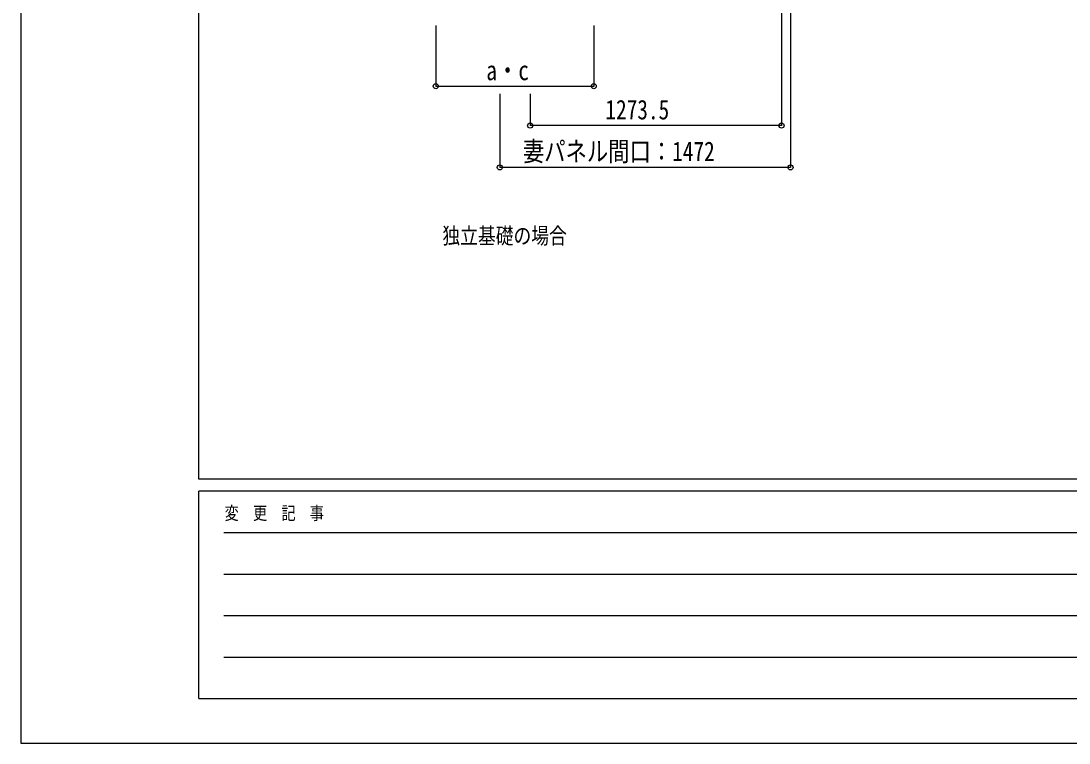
# Model space of a CAD drawing. Units: millimetres, scale not verified. Extents: x -12615 to 12615, y -8910 to 8910.
# Drawn here: x -12615 to -7308, y -8910 to -5257 of the extents above; entities that cross this region are included whole.
import ezdxf
from ezdxf.enums import TextEntityAlignment as Align

# ---------------------------------------------------------------- set-up
doc = ezdxf.new("R2010")
doc.units = ezdxf.units.MM
doc.header["$LTSCALE"] = 40
for name, color, linetype in [('0-2_USER1', 3, 'Continuous'), ('0-6_YKK_D', 6, 'Continuous'), ('0-7_YKK_ZWAK', 7, 'Continuous')]:
    doc.layers.add(name, color=color, linetype=linetype)
doc.styles.add('ＭＳ ゴシック', font='')
doc.styles.get('ＭＳ ゴシック').set_extended_font_data('MS Gothic')

msp = doc.modelspace()

# ---------------------------------------------------------------- linework, layer by layer
at = {"layer": '0-6_YKK_D'}
for p, q in [((-8763.11, -5174.7), (-8763.11, -5787.6)), ((-8718.11, -5171.65), (-8718.11, -5998.84)), ((-10514.61, -5280.01), (-10514.61, -5588.1)), ((-9714.61, -5280.01), (-9714.61, -5588.1)), ((-10514.61, -5587.1), (-9714.61, -5587.1)), ((-10190.11, -5625.6), (-10190.11, -5998.84)), ((-10036.61, -5625.6), (-10036.61, -5787.6)), ((-8763.11, -5786.6), (-10036.61, -5786.6)), ((-8718.11, -5997.84), (-10190.11, -5997.84))]:
    msp.add_line(p, q, dxfattribs=at)
for centre in [(-10514.61, -5587.1), (-9714.61, -5587.1), (-10036.61, -5786.6), (-8763.11, -5786.6), (-10190.11, -5997.84), (-8718.11, -5997.84)]:
    msp.add_circle(centre, 12.75, dxfattribs=at)
at = {"layer": '0-7_YKK_ZWAK'}
for p, q in [((-11714.94, -7575), (-11714.94, 8325)), ((11685.06, -7575), (-11714.94, -7575)), ((-3914.94, -7635), (-11714.94, -7635)), ((-11714.94, -8685), (-11714.94, -7635)), ((-11587.44, -7845), (-4064.94, -7845)), ((-11587.44, -8055), (-4064.94, -8055)), ((-11587.44, -8265), (-4064.94, -8265)), ((-11587.44, -8475), (-4064.94, -8475)), ((-11714.94, -8685), (-3914.94, -8685))]:
    msp.add_line(p, q, dxfattribs=at)
msp.add_lwpolyline([(-12615, -8910), (12615, -8910), (12615, 8910), (-12615, 8910)], close=True, dxfattribs=at)

# ---------------------------------------------------------------- texts
at = {"layer": '0-2_USER1', "style": 'ＭＳ ゴシック', "width": 0.8}
msp.add_text('独立基礎の場合', height=82.48, dxfattribs=at).set_placement((-10480.89, -6409.47), align=Align.BOTTOM_LEFT)
at = {"layer": '0-6_YKK_D', "style": 'ＭＳ ゴシック', "width": 0.8}
for s, p in [('a・c', (-10258.61, -5586.3)), ('1273.5', (-9655.46, -5784.6)), ('妻パネル間口：1472', (-10073.31, -5995.84))]:
    msp.add_text(s, height=98.97, dxfattribs=at).set_placement(p, align=Align.BOTTOM_LEFT)
at = {"layer": '0-7_YKK_ZWAK', "style": 'ＭＳ ゴシック', "width": 0.8}
msp.add_text('変  更  記  事', height=65.98, dxfattribs=at).set_placement((-11583.93, -7800), align=Align.BOTTOM_LEFT)

doc.saveas('drawing.dxf')
